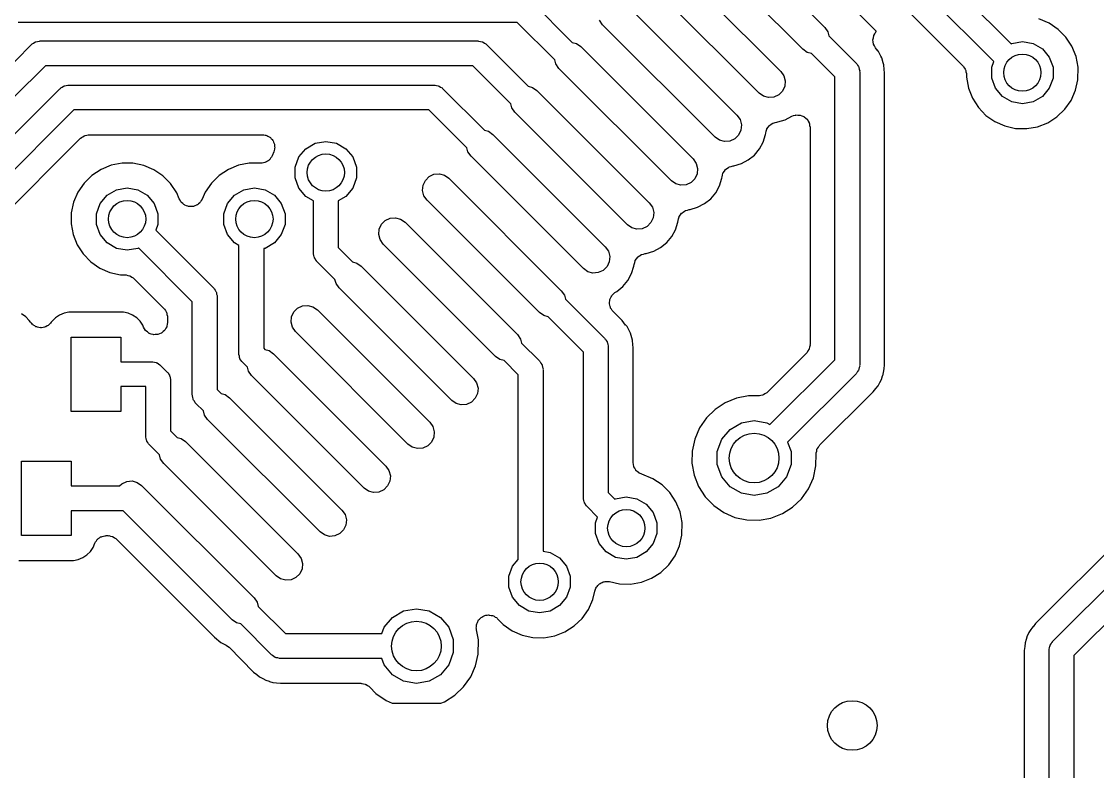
# Model space of a CAD drawing. Extents: x 69.6 to 139.6, y -158 to -61.
# Drawn here: x 98.25 to 106.91, y -103.1 to -97.06 of the extents above; entities that cross this region are included whole.
import ezdxf

# ---------------------------------------------------------------- set-up
doc = ezdxf.new("R2010")
doc.units = 0
doc.header["$MEASUREMENT"] = 0
doc.layers.add('BLACK', color=7, linetype='CONTINUOUS')

msp = doc.modelspace()

# ---------------------------------------------------------------- linework, layer by layer
at = {"layer": 'Black'}
for p, q in [((103.813, -96.2002), (104.719, -97.1059)), ((104.543, -97.2819), (103.637, -96.3762)), ((105.462, -96.4804), (106.219, -97.2373)), ((103.459, -96.554), (104.365, -97.4597)), ((106.079, -97.3809), (105.302, -96.6035)), ((104.189, -97.6357), (103.283, -96.73)), ((102.353, -96.8943), (102.685, -97.2262)), ((103.105, -96.9078), (104.011, -97.8136)), ((105.132, -97.1364), (104.955, -96.9591)), ((102.929, -97.0838), (102.904, -97.0484)), ((105.418, -97.002), (105.83, -97.4147)), ((106.525, -97.0722), (106.444, -97.038)), ((102.241, -97.065), (98.2214, -97.065)), ((102.544, -97.368), (102.241, -97.065)), ((103.835, -97.9896), (102.929, -97.0838)), ((104.719, -97.1059), (104.743, -97.1413)), ((105.132, -97.1414), (105.132, -97.1364)), ((106.598, -97.1216), (106.525, -97.0722)), ((106.66, -97.1842), (106.598, -97.1216)), ((98.347, -97.2319), (98.3577, -97.2244)), ((98.3577, -97.2244), (98.362, -97.2232)), ((98.362, -97.2232), (98.3658, -97.221)), ((98.3658, -97.221), (98.3787, -97.2188)), ((98.3787, -97.2188), (98.3913, -97.2154)), ((98.3913, -97.2154), (98.3957, -97.2158)), ((98.3957, -97.2158), (98.4, -97.215)), ((98.4, -97.215), (101.925, -97.215)), ((101.925, -97.215), (101.929, -97.2158)), ((101.929, -97.2158), (101.933, -97.2154)), ((101.933, -97.2154), (101.946, -97.2188)), ((101.946, -97.2188), (101.959, -97.221)), ((101.959, -97.221), (101.963, -97.2232)), ((101.963, -97.2232), (101.967, -97.2244)), ((101.967, -97.2244), (101.978, -97.2319)), ((102.685, -97.2262), (102.718, -97.2351)), ((104.743, -97.1413), (104.752, -97.1739)), ((104.752, -97.1739), (104.971, -97.3926)), ((105.106, -97.2059), (105.11, -97.189)), ((105.106, -97.206), (105.106, -97.2059)), ((105.106, -97.2061), (105.106, -97.206)), ((105.109, -97.223), (105.106, -97.2061)), ((105.111, -97.2402), (105.109, -97.223)), ((105.11, -97.189), (105.113, -97.1721)), ((105.113, -97.1718), (105.122, -97.1573)), ((105.113, -97.172), (105.113, -97.1718)), ((105.113, -97.1721), (105.113, -97.172)), ((105.122, -97.1573), (105.131, -97.1424)), ((105.131, -97.1422), (105.132, -97.1414)), ((105.131, -97.1423), (105.131, -97.1422)), ((105.131, -97.1424), (105.131, -97.1423)), ((106.224, -97.2342), (106.31, -97.219)), ((106.31, -97.219), (106.396, -97.2342)), ((106.709, -97.2577), (106.66, -97.1842)), ((98.0736, -97.5), (98.3293, -97.2443)), ((98.3293, -97.2443), (98.3329, -97.2418)), ((98.3329, -97.2418), (98.3357, -97.2384)), ((98.3357, -97.2384), (98.347, -97.2319)), ((101.978, -97.2319), (101.989, -97.2384)), ((101.989, -97.2384), (101.992, -97.2418)), ((101.992, -97.2418), (101.995, -97.2443)), ((101.995, -97.2443), (102.331, -97.5801)), ((102.718, -97.2351), (102.753, -97.2598)), ((102.753, -97.2598), (103.659, -98.1656)), ((104.578, -97.3067), (104.543, -97.2819)), ((104.611, -97.3155), (104.578, -97.3067)), ((105.111, -97.2403), (105.111, -97.2402)), ((105.111, -97.2404), (105.111, -97.2403)), ((105.12, -97.2554), (105.111, -97.2404)), ((105.128, -97.2707), (105.12, -97.2554)), ((105.128, -97.2708), (105.128, -97.2707)), ((105.128, -97.2709), (105.128, -97.2708)), ((105.142, -97.2882), (105.128, -97.2709)), ((105.142, -97.2886), (105.142, -97.2882)), ((105.143, -97.289), (105.142, -97.2886)), ((105.151, -97.2994), (105.143, -97.289)), ((105.171, -97.3374), (105.151, -97.2994)), ((106.219, -97.2373), (106.224, -97.2342)), ((106.396, -97.2342), (106.471, -97.2778)), ((106.471, -97.2778), (106.527, -97.3445)), ((106.743, -97.3393), (106.709, -97.2577)), ((102.552, -97.4005), (102.544, -97.368)), ((104.8, -97.5048), (104.611, -97.3155)), ((104.971, -97.3926), (104.973, -97.3963)), ((104.973, -97.3963), (104.977, -97.3991)), ((104.977, -97.3991), (104.983, -97.4101)), ((105.171, -97.3379), (105.171, -97.3374)), ((105.171, -97.3384), (105.171, -97.3379)), ((105.178, -97.3512), (105.171, -97.3384)), ((105.189, -97.3907), (105.178, -97.3512)), ((105.19, -97.3911), (105.189, -97.3907)), ((105.19, -97.3917), (105.19, -97.3911)), ((105.194, -97.4072), (105.19, -97.3917)), ((106.063, -97.4264), (106.079, -97.3809)), ((106.527, -97.3445), (106.557, -97.4264)), ((106.76, -97.4252), (106.743, -97.3393)), ((98.4414, -97.415), (98.1857, -97.6707)), ((101.883, -97.415), (98.4414, -97.415)), ((102.19, -97.7215), (101.883, -97.415)), ((102.577, -97.4359), (102.552, -97.4005)), ((103.483, -98.3416), (102.577, -97.4359)), ((104.365, -97.4597), (104.39, -97.4951)), ((104.983, -97.4101), (104.991, -97.4211)), ((104.991, -97.4211), (104.992, -97.4254)), ((104.992, -97.4254), (104.994, -97.4291)), ((104.994, -97.4291), (104.996, -97.4419)), ((104.996, -97.4419), (105, -97.4546)), ((105, -97.4546), (104.999, -97.459)), ((104.999, -97.459), (105, -97.4633)), ((105, -97.4546), (105, -97.4546)), ((105, -97.4546), (105, -97.4546)), ((105, -97.4633), (105, -99.825)), ((105.198, -97.4459), (105.194, -97.4072)), ((105.198, -97.4464), (105.198, -97.4459)), ((105.198, -97.4469), (105.198, -97.4464)), ((105.2, -97.4682), (105.198, -97.4469)), ((105.2, -99.8246), (105.2, -97.4682)), ((105.83, -97.4147), (105.833, -97.4189)), ((105.833, -97.4189), (105.837, -97.4222)), ((105.837, -97.4222), (105.843, -97.433)), ((105.843, -97.433), (105.85, -97.4431)), ((105.85, -97.4431), (105.852, -97.4481)), ((105.852, -97.4481), (105.854, -97.4525)), ((105.854, -97.4525), (105.856, -97.4647)), ((105.856, -97.4647), (105.859, -97.4767)), ((105.859, -97.4767), (105.859, -97.4818)), ((105.859, -97.4818), (105.86, -97.4868)), ((106.063, -97.5136), (106.063, -97.4264)), ((106.557, -97.4264), (106.557, -97.5136)), ((106.758, -97.5274), (106.76, -97.4252)), ((98.6087, -97.5738), (98.6213, -97.5704)), ((98.6213, -97.5704), (98.6257, -97.5708)), ((98.6257, -97.5708), (98.63, -97.57)), ((98.63, -97.57), (101.572, -97.57)), ((101.572, -97.57), (101.576, -97.5708)), ((101.576, -97.5708), (101.581, -97.5704)), ((101.581, -97.5704), (101.593, -97.5738)), ((104.39, -97.4951), (104.401, -97.5369)), ((104.401, -97.5369), (104.397, -97.58)), ((104.8, -99.7836), (104.8, -97.5048)), ((105.86, -97.4868), (105.859, -97.5078)), ((105.859, -97.5078), (105.875, -97.5946)), ((106.093, -97.5955), (106.063, -97.5136)), ((106.557, -97.5136), (106.527, -97.5955)), ((106.739, -97.6127), (106.758, -97.5274)), ((96.7293, -99.4293), (98.5593, -97.5993)), ((98.5593, -97.5993), (98.5629, -97.5968)), ((98.5629, -97.5968), (98.5657, -97.5934)), ((98.5657, -97.5934), (98.577, -97.5869)), ((98.577, -97.5869), (98.5877, -97.5794)), ((98.5877, -97.5794), (98.592, -97.5782)), ((98.592, -97.5782), (98.5958, -97.576)), ((98.5958, -97.576), (98.6087, -97.5738)), ((101.593, -97.5738), (101.606, -97.576)), ((101.606, -97.576), (101.61, -97.5782)), ((101.61, -97.5782), (101.614, -97.5794)), ((101.614, -97.5794), (101.625, -97.5869)), ((101.625, -97.5869), (101.636, -97.5934)), ((101.636, -97.5934), (101.639, -97.5968)), ((101.639, -97.5968), (101.643, -97.5993)), ((101.643, -97.5993), (101.977, -97.9339)), ((102.331, -97.5801), (102.364, -97.5889)), ((102.364, -97.5889), (102.399, -97.6137)), ((102.399, -97.6137), (103.305, -98.5194)), ((104.224, -97.6605), (104.189, -97.6357)), ((104.348, -97.6497), (104.309, -97.668)), ((104.379, -97.6191), (104.348, -97.6497)), ((104.397, -97.58), (104.379, -97.6191)), ((105.875, -97.5946), (105.908, -97.6767)), ((106.149, -97.6622), (106.093, -97.5955)), ((106.527, -97.5955), (106.471, -97.6622)), ((106.703, -97.6934), (106.739, -97.6127)), ((102.199, -97.7543), (102.19, -97.7215)), ((104.266, -97.6717), (104.224, -97.6605)), ((104.309, -97.668), (104.266, -97.6717)), ((105.908, -97.6767), (105.956, -97.7509)), ((106.224, -97.7058), (106.149, -97.6622)), ((106.31, -97.721), (106.224, -97.7058)), ((106.396, -97.7058), (106.31, -97.721)), ((106.471, -97.6622), (106.396, -97.7058)), ((106.652, -97.7655), (106.703, -97.6934)), ((98.6714, -97.77), (96.9, -99.5414)), ((101.531, -97.77), (98.6714, -97.77)), ((101.836, -98.0753), (101.531, -97.77)), ((102.223, -97.7897), (102.199, -97.7543)), ((103.129, -98.6954), (102.223, -97.7897)), ((104.011, -97.8136), (104.036, -97.849)), ((104.401, -97.8493), (104.453, -97.8215)), ((104.453, -97.8215), (104.468, -97.8168)), ((104.468, -97.8168), (104.483, -97.8115)), ((104.483, -97.8115), (104.485, -97.8115)), ((104.485, -97.8115), (104.486, -97.8109)), ((104.486, -97.8109), (104.502, -97.8115)), ((104.502, -97.8115), (104.517, -97.8115)), ((104.517, -97.8115), (104.519, -97.8122)), ((104.519, -97.8122), (104.521, -97.8123)), ((104.521, -97.8123), (104.535, -97.8181)), ((104.535, -97.8181), (104.55, -97.8234)), ((104.55, -97.8234), (104.551, -97.8246)), ((104.551, -97.8246), (104.553, -97.8254)), ((104.553, -97.8254), (104.565, -97.8358)), ((105.956, -97.7509), (106.017, -97.8144)), ((106.017, -97.8144), (106.089, -97.8647)), ((106.514, -97.8736), (106.588, -97.8263)), ((106.588, -97.8263), (106.652, -97.7655)), ((104.036, -97.849), (104.047, -97.8907)), ((104.047, -97.8907), (104.043, -97.9338)), ((104.253, -97.9234), (104.262, -97.9105)), ((104.262, -97.9105), (104.271, -97.8974)), ((104.271, -97.8974), (104.272, -97.8965)), ((104.272, -97.8965), (104.273, -97.8954)), ((104.273, -97.8954), (104.287, -97.8865)), ((104.287, -97.8865), (104.3, -97.8772)), ((104.3, -97.8772), (104.301, -97.8769)), ((104.301, -97.8769), (104.302, -97.8761)), ((104.302, -97.8761), (104.318, -97.8723)), ((104.318, -97.8723), (104.333, -97.868)), ((104.333, -97.868), (104.34, -97.8673)), ((104.34, -97.8673), (104.401, -97.8493)), ((104.565, -97.8358), (104.577, -97.8457)), ((104.577, -97.8457), (104.578, -97.8474)), ((104.578, -97.8474), (104.579, -97.8487)), ((104.579, -97.8487), (104.586, -97.8624)), ((104.586, -97.8624), (104.594, -97.8758)), ((104.594, -97.8758), (104.594, -97.8777)), ((104.594, -97.8777), (104.595, -97.8794)), ((104.595, -97.8794), (104.597, -97.8948)), ((104.597, -97.8948), (104.6, -97.91)), ((104.6, -97.91), (104.6, -99.6593)), ((106.089, -97.8647), (106.17, -97.9)), ((106.17, -97.9), (106.256, -97.919)), ((106.256, -97.919), (106.345, -97.9208)), ((106.345, -97.9208), (106.432, -97.9055)), ((106.432, -97.9055), (106.514, -97.8736)), ((97.1293, -99.595), (98.725, -97.9993)), ((98.725, -97.9993), (98.7286, -97.9968)), ((98.7286, -97.9968), (98.7314, -97.9934)), ((98.7314, -97.9934), (98.7427, -97.9869)), ((98.7427, -97.9869), (98.7534, -97.9794)), ((98.7534, -97.9794), (98.7577, -97.9782)), ((98.7577, -97.9782), (98.7615, -97.976)), ((98.7615, -97.976), (98.7744, -97.9738)), ((98.7744, -97.9738), (98.787, -97.9704)), ((98.787, -97.9704), (98.7914, -97.9708)), ((98.7914, -97.9708), (98.7957, -97.97)), ((98.7957, -97.97), (100.189, -97.97)), ((100.189, -97.97), (100.201, -97.972)), ((100.201, -97.972), (100.212, -97.9726)), ((100.212, -97.9726), (100.218, -97.975)), ((100.218, -97.975), (100.224, -97.976)), ((100.224, -97.976), (100.234, -97.9818)), ((100.234, -97.9818), (100.244, -97.9863)), ((100.244, -97.9863), (100.249, -97.9904)), ((100.249, -97.9904), (100.254, -97.9934)), ((100.254, -97.9934), (100.261, -98.0022)), ((100.261, -98.0022), (100.27, -98.0101)), ((101.977, -97.9339), (102.01, -97.9427)), ((102.01, -97.9427), (102.046, -97.9675)), ((102.046, -97.9675), (102.951, -98.8732)), ((103.87, -98.0144), (103.835, -97.9896)), ((103.994, -98.0035), (103.955, -98.0218)), ((104.025, -97.9729), (103.994, -98.0035)), ((104.043, -97.9338), (104.025, -97.9729)), ((104.223, -98.0297), (104.242, -97.9694)), ((104.242, -97.9694), (104.243, -97.9568)), ((104.243, -97.9568), (104.247, -97.9414)), ((104.247, -97.9414), (104.252, -97.9259)), ((104.252, -97.9248), (104.253, -97.9234)), ((104.252, -97.9259), (104.252, -97.9248)), ((100.27, -98.0101), (100.272, -98.0154)), ((100.272, -98.0154), (100.276, -98.02)), ((100.276, -98.02), (100.28, -98.0308)), ((100.28, -98.0308), (100.285, -98.0411)), ((100.288, -98.0874), (100.284, -98.0982)), ((100.285, -98.0411), (100.286, -98.047)), ((100.286, -98.047), (100.288, -98.0526)), ((100.288, -98.0526), (100.288, -98.0641)), ((100.288, -98.0641), (100.289, -98.0756)), ((100.289, -98.0756), (100.288, -98.0814)), ((100.288, -98.0814), (100.288, -98.0874)), ((100.483, -98.1495), (100.539, -98.0828)), ((100.539, -98.0828), (100.614, -98.0392)), ((100.614, -98.0392), (100.7, -98.024)), ((100.7, -98.024), (100.786, -98.0392)), ((100.786, -98.0392), (100.861, -98.0828)), ((100.861, -98.0828), (100.917, -98.1495)), ((101.845, -98.1081), (101.836, -98.0753)), ((103.912, -98.0255), (103.87, -98.0144)), ((103.955, -98.0218), (103.912, -98.0255)), ((104.152, -98.1338), (104.192, -98.0852)), ((104.192, -98.0852), (104.223, -98.0297)), ((100.24, -98.1774), (100.23, -98.1829)), ((100.244, -98.1726), (100.24, -98.1774)), ((100.249, -98.1688), (100.244, -98.1726)), ((100.255, -98.1594), (100.249, -98.1688)), ((100.263, -98.1509), (100.255, -98.1594)), ((100.265, -98.145), (100.263, -98.1509)), ((100.268, -98.1397), (100.265, -98.145)), ((100.281, -98.1094), (100.268, -98.1397)), ((100.284, -98.0982), (100.281, -98.1094)), ((100.453, -98.2314), (100.483, -98.1495)), ((100.917, -98.1495), (100.947, -98.2314)), ((101.87, -98.1435), (101.845, -98.1081)), ((102.775, -99.0492), (101.87, -98.1435)), ((103.659, -98.1656), (103.684, -98.201)), ((104.047, -98.2031), (104.103, -98.1736)), ((104.103, -98.1736), (104.152, -98.1338)), ((98.8905, -98.2493), (98.8167, -98.2976)), ((98.9723, -98.2162), (98.8905, -98.2493)), ((99.059, -98.1997), (98.9723, -98.2162)), ((99.1473, -98.2003), (99.059, -98.1997)), ((99.2337, -98.218), (99.1473, -98.2003)), ((99.3151, -98.2522), (99.2337, -98.218)), ((99.3882, -98.3016), (99.3151, -98.2522)), ((99.9155, -98.2493), (99.8417, -98.2976)), ((99.9973, -98.2162), (99.9155, -98.2493)), ((100.084, -98.1997), (99.9973, -98.2162)), ((100.176, -98.2003), (100.084, -98.1997)), ((100.182, -98.1993), (100.176, -98.2003)), ((100.188, -98.1996), (100.182, -98.1993)), ((100.199, -98.1964), (100.188, -98.1996)), ((100.21, -98.1945), (100.199, -98.1964)), ((100.215, -98.1914), (100.21, -98.1945)), ((100.222, -98.1896), (100.215, -98.1914)), ((100.23, -98.1829), (100.222, -98.1896)), ((100.453, -98.3186), (100.453, -98.2314)), ((100.947, -98.2314), (100.947, -98.3186)), ((103.684, -98.201), (103.695, -98.2427)), ((103.695, -98.2427), (103.691, -98.2858)), ((103.9, -98.2771), (103.91, -98.2642)), ((103.91, -98.2642), (103.919, -98.251)), ((103.919, -98.251), (103.92, -98.2502)), ((103.92, -98.2502), (103.921, -98.2491)), ((103.921, -98.2491), (103.934, -98.2402)), ((103.934, -98.2402), (103.947, -98.2309)), ((103.947, -98.2309), (103.949, -98.2305)), ((103.949, -98.2305), (103.95, -98.2297)), ((103.95, -98.2297), (103.965, -98.2259)), ((103.965, -98.2259), (103.981, -98.2217)), ((103.981, -98.2217), (103.986, -98.2212)), ((103.986, -98.2212), (104.047, -98.2031)), ((98.8167, -98.2976), (98.7536, -98.3593)), ((99.4504, -98.3642), (99.3882, -98.3016)), ((99.8417, -98.2976), (99.7786, -98.3593)), ((100.483, -98.4005), (100.453, -98.3186)), ((100.947, -98.3186), (100.917, -98.4005)), ((101.483, -98.3771), (101.502, -98.3379)), ((101.502, -98.3379), (101.532, -98.3074)), ((101.532, -98.3074), (101.571, -98.2891)), ((101.571, -98.2891), (101.615, -98.2853)), ((101.615, -98.2853), (101.656, -98.2965)), ((101.656, -98.2965), (101.692, -98.3213)), ((101.692, -98.3213), (102.597, -99.227)), ((103.518, -98.3664), (103.483, -98.3416)), ((103.673, -98.325), (103.642, -98.3555)), ((103.691, -98.2858), (103.673, -98.325)), ((103.871, -98.3818), (103.89, -98.3214)), ((103.89, -98.3214), (103.891, -98.3104)), ((103.891, -98.3104), (103.895, -98.2951)), ((103.895, -98.2951), (103.899, -98.2796)), ((103.899, -98.2796), (103.9, -98.2784)), ((103.9, -98.2784), (103.9, -98.2771)), ((98.7038, -98.4322), (98.669, -98.5133)), ((98.7536, -98.3593), (98.7038, -98.4322)), ((98.9387, -98.4578), (99.0142, -98.4142)), ((99.0142, -98.4142), (99.1, -98.399)), ((99.1, -98.399), (99.1858, -98.4142)), ((99.1858, -98.4142), (99.2613, -98.4578)), ((99.4993, -98.4377), (99.4504, -98.3642)), ((99.5199, -98.4879), (99.4993, -98.4377)), ((99.7287, -98.4322), (99.7043, -98.4892)), ((99.7786, -98.3593), (99.7287, -98.4322)), ((99.9637, -98.4578), (100.039, -98.4142)), ((100.039, -98.4142), (100.125, -98.399)), ((100.125, -98.399), (100.211, -98.4142)), ((100.211, -98.4142), (100.286, -98.4578)), ((100.539, -98.4672), (100.483, -98.4005)), ((100.917, -98.4005), (100.861, -98.4672)), ((101.48, -98.4202), (101.483, -98.3771)), ((101.491, -98.4619), (101.48, -98.4202)), ((103.56, -98.3776), (103.518, -98.3664)), ((103.603, -98.3738), (103.56, -98.3776)), ((103.642, -98.3555), (103.603, -98.3738)), ((103.8, -98.4858), (103.84, -98.4373)), ((103.84, -98.4373), (103.871, -98.3818)), ((98.669, -98.5133), (98.6506, -98.5996)), ((98.8529, -98.6064), (98.8827, -98.5245)), ((98.8827, -98.5245), (98.9387, -98.4578)), ((99.2613, -98.4578), (99.3173, -98.5245)), ((99.3173, -98.5245), (99.3471, -98.6064)), ((99.5267, -98.4985), (99.5199, -98.4879)), ((99.5323, -98.5097), (99.5267, -98.4985)), ((99.5359, -98.5131), (99.5323, -98.5097)), ((99.5385, -98.5172), (99.5359, -98.5131)), ((99.5485, -98.5249), (99.5385, -98.5172)), ((99.5576, -98.5335), (99.5485, -98.5249)), ((99.6752, -98.5258), (99.666, -98.5342)), ((99.6853, -98.5182), (99.6752, -98.5258)), ((99.688, -98.5141), (99.6853, -98.5182)), ((99.6916, -98.5108), (99.688, -98.5141)), ((99.6974, -98.4997), (99.6916, -98.5108)), ((99.7043, -98.4892), (99.6974, -98.4997)), ((99.8779, -98.6064), (99.9077, -98.5245)), ((99.9077, -98.5245), (99.9637, -98.4578)), ((100.286, -98.4578), (100.342, -98.5245)), ((100.342, -98.5245), (100.372, -98.6064)), ((100.6, -98.5026), (100.539, -98.4672)), ((100.6, -98.9209), (100.6, -98.5026)), ((100.861, -98.4672), (100.8, -98.5026)), ((100.8, -98.5026), (100.8, -98.8795)), ((101.516, -98.4973), (101.491, -98.4619)), ((102.421, -99.4031), (101.516, -98.4973)), ((103.305, -98.5194), (103.33, -98.5548)), ((103.695, -98.5551), (103.751, -98.5256)), ((103.751, -98.5256), (103.8, -98.4858)), ((98.6506, -98.5996), (98.6494, -98.6878)), ((98.8529, -98.6936), (98.8529, -98.6064)), ((99.3471, -98.6064), (99.3471, -98.6936)), ((99.5622, -98.5354), (99.5576, -98.5335)), ((99.5661, -98.5384), (99.5622, -98.5354)), ((99.578, -98.5422), (99.5661, -98.5384)), ((99.5896, -98.5472), (99.578, -98.5422)), ((99.5945, -98.5474), (99.5896, -98.5472)), ((99.5992, -98.5489), (99.5945, -98.5474)), ((99.6117, -98.5484), (99.5992, -98.5489)), ((99.6242, -98.5491), (99.6117, -98.5484)), ((99.6289, -98.5477), (99.6242, -98.5491)), ((99.6339, -98.5475), (99.6289, -98.5477)), ((99.6455, -98.5427), (99.6339, -98.5475)), ((99.6575, -98.5391), (99.6455, -98.5427)), ((99.6614, -98.5361), (99.6575, -98.5391)), ((99.666, -98.5342), (99.6614, -98.5361)), ((99.8779, -98.6936), (99.8779, -98.6064)), ((100.372, -98.6064), (100.372, -98.6936)), ((103.33, -98.5548), (103.341, -98.5966)), ((103.341, -98.5966), (103.337, -98.6396)), ((103.556, -98.6164), (103.565, -98.6032)), ((103.565, -98.6032), (103.567, -98.6024)), ((103.567, -98.6012), (103.581, -98.5923)), ((103.567, -98.6024), (103.567, -98.6012)), ((103.581, -98.5923), (103.594, -98.5831)), ((103.594, -98.5831), (103.595, -98.5827)), ((103.595, -98.5827), (103.596, -98.5819)), ((103.596, -98.5819), (103.612, -98.5781)), ((103.612, -98.5781), (103.627, -98.5739)), ((103.627, -98.5739), (103.634, -98.5732)), ((103.634, -98.5732), (103.695, -98.5551)), ((98.6494, -98.6878), (98.6653, -98.7746)), ((98.8827, -98.7755), (98.8529, -98.6936)), ((99.3471, -98.6936), (99.3306, -98.7391)), ((99.9077, -98.7755), (99.8779, -98.6936)), ((100.372, -98.6936), (100.342, -98.7755)), ((101.13, -98.7309), (101.148, -98.6918)), ((101.148, -98.6918), (101.178, -98.6612)), ((101.178, -98.6612), (101.218, -98.6429)), ((101.218, -98.6429), (101.261, -98.6392)), ((101.261, -98.6392), (101.302, -98.6503)), ((101.302, -98.6503), (101.338, -98.6751)), ((101.338, -98.6751), (102.244, -99.5809)), ((103.164, -98.7202), (103.129, -98.6954)), ((103.319, -98.6788), (103.288, -98.7094)), ((103.337, -98.6396), (103.319, -98.6788)), ((103.517, -98.7356), (103.536, -98.6752)), ((103.536, -98.6752), (103.537, -98.6626)), ((103.537, -98.6626), (103.542, -98.6473)), ((103.542, -98.6473), (103.546, -98.6318)), ((103.546, -98.6306), (103.547, -98.6293)), ((103.546, -98.6318), (103.546, -98.6306)), ((103.547, -98.6293), (103.556, -98.6164)), ((98.6653, -98.7746), (98.6978, -98.8567)), ((98.9387, -98.8422), (98.8827, -98.7755)), ((99.3306, -98.7391), (99.7957, -99.2043)), ((99.9637, -98.8422), (99.9077, -98.7755)), ((100.342, -98.7755), (100.286, -98.8422)), ((101.126, -98.774), (101.13, -98.7309)), ((101.137, -98.8157), (101.126, -98.774)), ((103.206, -98.7314), (103.164, -98.7202)), ((103.249, -98.7276), (103.206, -98.7314)), ((103.288, -98.7094), (103.249, -98.7276)), ((103.487, -98.7911), (103.517, -98.7356)), ((98.6978, -98.8567), (98.7456, -98.9309)), ((99.0142, -98.8858), (98.9387, -98.8422)), ((100, -98.8632), (99.9637, -98.8422)), ((100, -99.7326), (100, -98.8632)), ((100.286, -98.8422), (100.211, -98.8858)), ((101.162, -98.8511), (101.137, -98.8157)), ((102.068, -99.7569), (101.162, -98.8511)), ((103.397, -98.8795), (103.446, -98.8397)), ((103.446, -98.8397), (103.487, -98.7911)), ((98.7456, -98.9309), (98.8069, -98.9944)), ((99.1, -98.901), (99.0142, -98.8858)), ((99.1858, -98.8858), (99.1, -98.901)), ((99.1913, -98.8827), (99.1858, -98.8858)), ((99.625, -99.3164), (99.1913, -98.8827)), ((100.211, -98.8858), (100.2, -98.8877)), ((100.2, -98.8877), (100.2, -99.6912)), ((100.601, -98.9252), (100.6, -98.9209)), ((100.6, -98.9296), (100.601, -98.9252)), ((100.604, -98.9422), (100.6, -98.9296)), ((100.606, -98.9551), (100.604, -98.9422)), ((100.608, -98.9589), (100.606, -98.9551)), ((100.609, -98.9632), (100.608, -98.9589)), ((100.8, -98.8795), (100.916, -98.9954)), ((102.951, -98.8732), (102.976, -98.9086)), ((102.976, -98.9086), (102.987, -98.9504)), ((102.987, -98.9504), (102.983, -98.9934)), ((103.202, -98.9702), (103.212, -98.957)), ((103.212, -98.957), (103.213, -98.9562)), ((103.213, -98.9562), (103.214, -98.9551)), ((103.214, -98.9551), (103.227, -98.9462)), ((103.227, -98.9462), (103.24, -98.9369)), ((103.24, -98.9369), (103.241, -98.9365)), ((103.241, -98.9365), (103.242, -98.9357)), ((103.242, -98.9357), (103.258, -98.9319)), ((103.258, -98.9319), (103.273, -98.9277)), ((103.273, -98.9277), (103.28, -98.927)), ((103.28, -98.927), (103.341, -98.9089)), ((103.341, -98.9089), (103.397, -98.8795)), ((98.8069, -98.9944), (98.8794, -99.0447)), ((98.8794, -99.0447), (98.9603, -99.08)), ((100.617, -98.9739), (100.609, -98.9632)), ((100.623, -98.9852), (100.617, -98.9739)), ((100.627, -98.988), (100.623, -98.9852)), ((100.629, -98.9916), (100.627, -98.988)), ((100.774, -99.1368), (100.629, -98.9916)), ((100.916, -98.9954), (100.949, -99.0042)), ((100.949, -99.0042), (100.984, -99.029)), ((100.984, -99.029), (101.89, -99.9347)), ((102.965, -99.0326), (102.935, -99.0632)), ((102.983, -98.9934), (102.965, -99.0326)), ((103.163, -99.0894), (103.182, -99.0291)), ((103.182, -99.0291), (103.183, -99.0164)), ((103.183, -99.0164), (103.188, -99.0011)), ((103.188, -99.0011), (103.192, -98.9856)), ((103.192, -98.9856), (103.193, -98.9844)), ((103.193, -98.9831), (103.202, -98.9702)), ((103.193, -98.9844), (103.193, -98.9831)), ((98.9603, -99.08), (99.0465, -99.099)), ((99.0465, -99.099), (99.0862, -99.0998)), ((99.0862, -99.0998), (99.0895, -99.1005)), ((99.0895, -99.1005), (99.0928, -99.1002)), ((99.0928, -99.1002), (99.1065, -99.1038)), ((99.1065, -99.1038), (99.1203, -99.1066)), ((99.1203, -99.1066), (99.1231, -99.1083)), ((99.1231, -99.1083), (99.1264, -99.1092)), ((99.1264, -99.1092), (99.1379, -99.1173)), ((99.1379, -99.1173), (99.15, -99.1246)), ((99.15, -99.1246), (99.1521, -99.1272)), ((99.1521, -99.1272), (99.1548, -99.1291)), ((99.1548, -99.1291), (99.3957, -99.37)), ((102.811, -99.074), (102.775, -99.0492)), ((102.852, -99.0852), (102.811, -99.074)), ((102.895, -99.0815), (102.852, -99.0852)), ((102.935, -99.0632), (102.895, -99.0815)), ((103.133, -99.1449), (103.163, -99.0894)), ((99.7957, -99.2043), (99.7982, -99.2079)), ((99.7982, -99.2079), (99.8016, -99.2107)), ((99.8016, -99.2107), (99.8081, -99.222)), ((100.783, -99.1696), (100.774, -99.1368)), ((100.808, -99.205), (100.783, -99.1696)), ((101.714, -100.111), (100.808, -99.205)), ((103.043, -99.2333), (103.092, -99.1935)), ((103.092, -99.1935), (103.133, -99.1449)), ((99.8081, -99.222), (99.8156, -99.2327)), ((99.8156, -99.2327), (99.8168, -99.237)), ((99.8168, -99.237), (99.819, -99.2408)), ((99.819, -99.2408), (99.8212, -99.2537)), ((99.8212, -99.2537), (99.8246, -99.2663)), ((99.8246, -99.2663), (99.8242, -99.2707)), ((99.8242, -99.2707), (99.825, -99.275)), ((99.825, -99.275), (99.825, -100.024)), ((102.597, -99.227), (102.622, -99.2625)), ((102.622, -99.2625), (102.631, -99.295)), ((102.631, -99.295), (102.946, -99.6099)), ((102.987, -99.3097), (102.988, -99.2985)), ((102.988, -99.2985), (102.991, -99.2928)), ((102.991, -99.2928), (102.992, -99.2866)), ((102.992, -99.2866), (102.998, -99.2772)), ((102.998, -99.2772), (103.003, -99.2671)), ((103.003, -99.2671), (103.007, -99.2626)), ((103.007, -99.2626), (103.011, -99.2573)), ((103.011, -99.2573), (103.019, -99.2504)), ((103.019, -99.2504), (103.027, -99.2425)), ((103.027, -99.2425), (103.033, -99.2398)), ((103.033, -99.2398), (103.038, -99.236)), ((103.038, -99.236), (103.043, -99.2333)), ((99.3957, -99.37), (99.3982, -99.3736)), ((99.3982, -99.3736), (99.4016, -99.3764)), ((99.4016, -99.3764), (99.4081, -99.3877)), ((99.4081, -99.3877), (99.4156, -99.3984)), ((99.625, -100.065), (99.625, -99.3164)), ((100.442, -99.3976), (100.473, -99.367)), ((100.473, -99.367), (100.512, -99.3488)), ((100.512, -99.3488), (100.555, -99.345)), ((100.555, -99.345), (100.597, -99.3562)), ((100.597, -99.3562), (100.632, -99.381)), ((100.632, -99.381), (101.538, -100.287)), ((102.985, -99.3206), (102.987, -99.3097)), ((102.986, -99.3268), (102.985, -99.3206)), ((102.985, -99.3331), (102.986, -99.3268)), ((102.988, -99.3439), (102.985, -99.3331)), ((102.989, -99.355), (102.988, -99.3439)), ((102.992, -99.3606), (102.989, -99.355)), ((102.994, -99.3667), (102.992, -99.3606)), ((103, -99.3758), (102.994, -99.3667)), ((103.006, -99.3857), (103, -99.3758)), ((103.01, -99.39), (103.006, -99.3857)), ((103.014, -99.3951), (103.01, -99.39)), ((98.2832, -99.4367), (98.2489, -99.414)), ((98.3124, -99.4658), (98.2832, -99.4367)), ((98.3231, -99.4817), (98.3124, -99.4658)), ((98.4953, -99.4722), (98.4889, -99.4817)), ((98.5232, -99.4445), (98.4953, -99.4722)), ((98.5558, -99.4228), (98.5232, -99.4445)), ((98.5921, -99.4079), (98.5558, -99.4228)), ((98.6306, -99.4003), (98.5921, -99.4079)), ((99.0213, -99.4001), (98.6306, -99.4003)), ((99.07, -99.4004), (99.0213, -99.4001)), ((99.1084, -99.4083), (99.07, -99.4004)), ((99.1446, -99.4235), (99.1084, -99.4083)), ((99.1771, -99.4454), (99.1446, -99.4235)), ((99.2047, -99.4733), (99.1771, -99.4454)), ((99.2264, -99.5059), (99.2047, -99.4733)), ((99.4156, -99.3984), (99.4168, -99.4027)), ((99.4168, -99.4027), (99.419, -99.4065)), ((99.419, -99.4065), (99.4212, -99.4193)), ((99.4212, -99.4193), (99.4246, -99.432)), ((99.4246, -99.432), (99.4242, -99.4364)), ((99.4242, -99.4364), (99.425, -99.4407)), ((99.425, -99.4407), (99.425, -99.4827)), ((100.42, -99.4798), (100.424, -99.4368)), ((100.424, -99.4368), (100.442, -99.3976)), ((102.457, -99.4279), (102.421, -99.4031)), ((102.49, -99.4367), (102.457, -99.4279)), ((102.775, -99.722), (102.49, -99.4367)), ((103.087, -99.4681), (103.014, -99.3951)), ((103.115, -99.5034), (103.087, -99.4681)), ((98.3304, -99.4892), (98.3231, -99.4817)), ((98.3366, -99.4977), (98.3304, -99.4892)), ((98.3424, -99.5016), (98.3366, -99.4977)), ((98.3473, -99.5067), (98.3424, -99.5016)), ((98.3567, -99.5112), (98.3473, -99.5067)), ((98.3654, -99.5171), (98.3567, -99.5112)), ((98.3722, -99.5188), (98.3654, -99.5171)), ((98.3785, -99.5219), (98.3722, -99.5188)), ((98.3889, -99.523), (98.3785, -99.5219)), ((98.3991, -99.5255), (98.3889, -99.523)), ((98.406, -99.5248), (98.3991, -99.5255)), ((98.413, -99.5255), (98.406, -99.5248)), ((98.4232, -99.523), (98.413, -99.5255)), ((98.4336, -99.5219), (98.4232, -99.523)), ((98.4399, -99.5188), (98.4336, -99.5219)), ((98.4467, -99.5171), (98.4399, -99.5188)), ((98.4554, -99.5112), (98.4467, -99.5171)), ((98.4648, -99.5067), (98.4554, -99.5112)), ((98.4697, -99.5016), (98.4648, -99.5067)), ((98.4755, -99.4977), (98.4697, -99.5016)), ((98.4817, -99.4892), (98.4755, -99.4977)), ((98.4889, -99.4817), (98.4817, -99.4892)), ((99.2325, -99.5208), (99.2264, -99.5059)), ((99.2407, -99.5337), (99.2325, -99.5208)), ((99.2484, -99.547), (99.2407, -99.5337)), ((99.25, -99.5483), (99.2484, -99.547)), ((99.2512, -99.5501), (99.25, -99.5483)), ((99.2633, -99.5594), (99.2512, -99.5501)), ((99.275, -99.5693), (99.2633, -99.5594)), ((99.3899, -99.5568), (99.3786, -99.5671)), ((99.4016, -99.547), (99.3899, -99.5568)), ((99.4027, -99.5451), (99.4016, -99.547)), ((99.4042, -99.5437), (99.4027, -99.5451)), ((99.4113, -99.5301), (99.4042, -99.5437)), ((99.419, -99.5169), (99.4113, -99.5301)), ((99.4193, -99.5148), (99.419, -99.5169)), ((99.4203, -99.5129), (99.4193, -99.5148)), ((99.4223, -99.4978), (99.4203, -99.5129)), ((99.425, -99.4827), (99.4223, -99.4978)), ((100.431, -99.5216), (100.42, -99.4798)), ((100.456, -99.557), (100.431, -99.5216)), ((101.362, -100.463), (100.456, -99.557)), ((103.116, -99.5038), (103.115, -99.5034)), ((103.116, -99.5042), (103.116, -99.5038)), ((103.126, -99.5166), (103.116, -99.5042)), ((103.145, -99.5529), (103.126, -99.5166)), ((103.145, -99.5534), (103.145, -99.5529)), ((103.145, -99.5539), (103.145, -99.5534)), ((103.153, -99.5684), (103.145, -99.5539)), ((98.6502, -100.2), (98.6502, -99.6003)), ((98.6502, -99.6003), (99.049, -99.6003)), ((99.049, -99.6003), (99.049, -99.8)), ((99.277, -99.57), (99.275, -99.5693)), ((99.2787, -99.5713), (99.277, -99.57)), ((99.2932, -99.5759), (99.2787, -99.5713)), ((99.3076, -99.5812), (99.2932, -99.5759)), ((99.3098, -99.5812), (99.3076, -99.5812)), ((99.3118, -99.5818), (99.3098, -99.5812)), ((99.3271, -99.5812), (99.3118, -99.5818)), ((99.3424, -99.5812), (99.3271, -99.5812)), ((99.3444, -99.5804), (99.3424, -99.5812)), ((99.3465, -99.5804), (99.3444, -99.5804)), ((99.3606, -99.5745), (99.3465, -99.5804)), ((99.375, -99.5693), (99.3606, -99.5745)), ((99.3766, -99.5679), (99.375, -99.5693)), ((99.3786, -99.5671), (99.3766, -99.5679)), ((102.244, -99.5809), (102.268, -99.6163)), ((102.268, -99.6163), (102.277, -99.649)), ((102.277, -99.649), (102.421, -99.7926)), ((102.946, -99.6099), (102.948, -99.6135)), ((102.948, -99.6135), (102.952, -99.6163)), ((102.952, -99.6163), (102.958, -99.6276)), ((102.958, -99.6276), (102.966, -99.6384)), ((102.966, -99.6384), (102.967, -99.6426)), ((102.967, -99.6426), (102.969, -99.6464)), ((102.969, -99.6464), (102.971, -99.6593)), ((103.164, -99.6067), (103.153, -99.5684)), ((103.164, -99.6072), (103.164, -99.6067)), ((103.164, -99.6077), (103.164, -99.6072)), ((103.169, -99.6244), (103.164, -99.6077)), ((103.173, -99.6627), (103.169, -99.6244)), ((100.001, -99.7369), (100, -99.7326)), ((100, -99.7413), (100.001, -99.7369)), ((100.2, -99.6912), (100.21, -99.7012)), ((100.21, -99.7012), (100.243, -99.71)), ((100.243, -99.71), (100.278, -99.7348)), ((100.278, -99.7348), (101.184, -100.641)), ((102.775, -100.895), (102.775, -99.722)), ((102.971, -99.6593), (102.975, -99.6719)), ((102.975, -99.6719), (102.974, -99.6763)), ((102.974, -99.6763), (102.975, -99.6806)), ((102.975, -99.6806), (102.975, -100.854)), ((103.173, -99.6633), (103.173, -99.6627)), ((103.173, -99.6638), (103.173, -99.6633)), ((103.175, -99.6855), (103.173, -99.6638)), ((103.175, -100.61), (103.175, -99.6855)), ((104.571, -99.73), (104.255, -100.046)), ((104.573, -99.7264), (104.571, -99.73)), ((104.577, -99.7236), (104.573, -99.7264)), ((104.583, -99.7123), (104.577, -99.7236)), ((104.591, -99.7016), (104.583, -99.7123)), ((104.592, -99.6973), (104.591, -99.7016)), ((104.594, -99.6935), (104.592, -99.6973)), ((104.596, -99.6806), (104.594, -99.6935)), ((104.6, -99.668), (104.596, -99.6806)), ((104.6, -99.6593), (104.599, -99.6636)), ((104.599, -99.6636), (104.6, -99.668)), ((99.049, -99.8), (99.2993, -99.8)), ((99.2993, -99.8), (99.3036, -99.8008)), ((99.3036, -99.8008), (99.308, -99.8004)), ((99.308, -99.8004), (99.3206, -99.8038)), ((99.3206, -99.8038), (99.3335, -99.806)), ((99.3335, -99.806), (99.3373, -99.8082)), ((99.3373, -99.8082), (99.3416, -99.8094)), ((99.3416, -99.8094), (99.3523, -99.8169)), ((99.3523, -99.8169), (99.3636, -99.8234)), ((99.3636, -99.8234), (99.3664, -99.8268)), ((100.004, -99.7539), (100, -99.7413)), ((100.006, -99.7668), (100.004, -99.7539)), ((100.008, -99.7706), (100.006, -99.7668)), ((100.009, -99.7749), (100.008, -99.7706)), ((100.017, -99.7856), (100.009, -99.7749)), ((100.023, -99.7969), (100.017, -99.7856)), ((100.027, -99.7997), (100.023, -99.7969)), ((100.029, -99.8033), (100.027, -99.7997)), ((100.069, -99.8427), (100.029, -99.8033)), ((102.103, -99.7817), (102.068, -99.7569)), ((102.136, -99.7905), (102.103, -99.7817)), ((102.25, -99.9047), (102.136, -99.7905)), ((102.421, -99.7926), (102.423, -99.7962)), ((102.423, -99.7962), (102.427, -99.799)), ((102.427, -99.799), (102.433, -99.8103)), ((102.433, -99.8103), (102.441, -99.8211)), ((102.441, -99.8211), (102.442, -99.8253)), ((102.442, -99.8253), (102.444, -99.8291)), ((104.277, -100.306), (104.8, -99.7836)), ((105, -99.825), (104.999, -99.8293)), ((105.196, -99.8562), (105.2, -99.8246)), ((99.3664, -99.8268), (99.37, -99.8293)), ((99.37, -99.8293), (99.4207, -99.88)), ((99.4207, -99.88), (99.4232, -99.8836)), ((99.4232, -99.8836), (99.4266, -99.8864)), ((99.4266, -99.8864), (99.4331, -99.8977)), ((99.4331, -99.8977), (99.4406, -99.9084)), ((99.4406, -99.9084), (99.4418, -99.9127)), ((100.077, -99.8754), (100.069, -99.8427)), ((100.102, -99.9108), (100.077, -99.8754)), ((101.008, -100.817), (100.102, -99.9108)), ((102.25, -101.392), (102.25, -99.9047)), ((102.444, -99.8291), (102.446, -99.842)), ((102.446, -99.842), (102.45, -99.8546)), ((102.45, -99.8546), (102.449, -99.859)), ((102.449, -99.859), (102.45, -99.8633)), ((102.45, -99.8633), (102.45, -101.326)), ((104.971, -99.8957), (104.419, -100.447)), ((104.973, -99.8921), (104.971, -99.8957)), ((104.977, -99.8893), (104.973, -99.8921)), ((104.983, -99.878), (104.977, -99.8893)), ((104.991, -99.8673), (104.983, -99.878)), ((104.992, -99.863), (104.991, -99.8673)), ((104.994, -99.8592), (104.992, -99.863)), ((104.996, -99.8463), (104.994, -99.8592)), ((105, -99.8337), (104.996, -99.8463)), ((104.999, -99.8293), (105, -99.8337)), ((105.185, -99.9132), (105.193, -99.8858)), ((105.193, -99.8858), (105.196, -99.8573)), ((105.196, -99.8567), (105.196, -99.8562)), ((105.196, -99.8573), (105.196, -99.8567)), ((99.4418, -99.9127), (99.444, -99.9165)), ((99.444, -99.9165), (99.4462, -99.9294)), ((99.4462, -99.9294), (99.4496, -99.942)), ((99.4496, -99.942), (99.4492, -99.9464)), ((99.4492, -99.9464), (99.45, -99.9507)), ((99.45, -99.9507), (99.45, -100.357)), ((101.89, -99.9347), (101.915, -99.9701)), ((101.915, -99.9701), (101.926, -100.012)), ((105.13, -100.015), (105.148, -99.993)), ((105.148, -99.993), (105.162, -99.9677)), ((105.162, -99.9668), (105.176, -99.9416)), ((105.162, -99.9673), (105.162, -99.9668)), ((105.162, -99.9677), (105.162, -99.9673)), ((105.176, -99.9416), (105.184, -99.9142)), ((105.184, -99.9142), (105.185, -99.9137)), ((105.185, -99.9137), (105.185, -99.9132)), ((99.25, -100), (99.049, -100)), ((99.049, -100), (99.049, -100.2)), ((99.25, -100.398), (99.25, -100)), ((99.6258, -100.07), (99.625, -100.065)), ((99.6254, -100.074), (99.6258, -100.07)), ((99.6288, -100.087), (99.6254, -100.074)), ((99.825, -100.024), (99.8562, -100.055)), ((99.8562, -100.055), (99.889, -100.064)), ((99.889, -100.064), (99.9244, -100.089)), ((101.922, -100.055), (101.904, -100.094)), ((101.926, -100.012), (101.922, -100.055)), ((104.104, -100.075), (104.008, -100.093)), ((104.183, -100.075), (104.104, -100.075)), ((104.188, -100.074), (104.183, -100.075)), ((104.193, -100.075), (104.188, -100.074)), ((104.205, -100.072), (104.193, -100.075)), ((104.218, -100.069), (104.205, -100.072)), ((104.222, -100.067), (104.218, -100.069)), ((104.226, -100.066), (104.222, -100.067)), ((104.237, -100.059), (104.226, -100.066)), ((104.248, -100.052), (104.237, -100.059)), ((104.251, -100.049), (104.248, -100.052)), ((104.255, -100.046), (104.251, -100.049)), ((104.679, -100.47), (105.109, -100.041)), ((105.109, -100.041), (105.129, -100.016)), ((105.129, -100.016), (105.129, -100.015)), ((105.129, -100.015), (105.13, -100.015)), ((99.631, -100.099), (99.6288, -100.087)), ((99.6332, -100.103), (99.631, -100.099)), ((99.6344, -100.108), (99.6332, -100.103)), ((99.6419, -100.118), (99.6344, -100.108)), ((99.6484, -100.13), (99.6419, -100.118)), ((99.6518, -100.132), (99.6484, -100.13)), ((99.6543, -100.136), (99.6518, -100.132)), ((99.7148, -100.196), (99.6543, -100.136)), ((99.9244, -100.089), (100.83, -100.994)), ((101.749, -100.135), (101.714, -100.111)), ((101.791, -100.147), (101.749, -100.135)), ((101.834, -100.143), (101.791, -100.147)), ((101.873, -100.125), (101.834, -100.143)), ((101.904, -100.094), (101.873, -100.125)), ((103.917, -100.13), (103.835, -100.183)), ((104.008, -100.093), (103.917, -100.13)), ((99.049, -100.2), (98.6502, -100.2)), ((99.7236, -100.229), (99.7148, -100.196)), ((99.7484, -100.265), (99.7236, -100.229)), ((103.765, -100.252), (103.71, -100.333)), ((103.835, -100.183), (103.765, -100.252)), ((100.654, -101.17), (99.7484, -100.265)), ((101.538, -100.287), (101.563, -100.322)), ((101.563, -100.322), (101.574, -100.364)), ((103.71, -100.333), (103.671, -100.423)), ((103.889, -100.424), (103.956, -100.344)), ((103.956, -100.344), (104.047, -100.292)), ((104.047, -100.292), (104.15, -100.274)), ((104.15, -100.274), (104.253, -100.292)), ((104.253, -100.292), (104.277, -100.306)), ((99.2508, -100.402), (99.25, -100.398)), ((99.2504, -100.407), (99.2508, -100.402)), ((99.2538, -100.419), (99.2504, -100.407)), ((99.256, -100.432), (99.2538, -100.419)), ((99.2582, -100.436), (99.256, -100.432)), ((99.45, -100.357), (99.5023, -100.409)), ((99.5023, -100.409), (99.5352, -100.418)), ((99.5352, -100.418), (99.5706, -100.442)), ((101.57, -100.407), (101.552, -100.446)), ((101.574, -100.364), (101.57, -100.407)), ((103.671, -100.423), (103.651, -100.519)), ((103.853, -100.523), (103.889, -100.424)), ((99.2594, -100.44), (99.2582, -100.436)), ((99.2669, -100.451), (99.2594, -100.44)), ((99.2734, -100.462), (99.2669, -100.451)), ((99.2768, -100.465), (99.2734, -100.462)), ((99.2793, -100.469), (99.2768, -100.465)), ((99.361, -100.55), (99.2793, -100.469)), ((99.5706, -100.442), (100.476, -101.348)), ((101.397, -100.488), (101.362, -100.463)), ((101.439, -100.499), (101.397, -100.488)), ((101.482, -100.495), (101.439, -100.499)), ((101.521, -100.477), (101.482, -100.495)), ((101.552, -100.446), (101.521, -100.477)), ((103.651, -100.519), (103.649, -100.617)), ((104.419, -100.447), (104.447, -100.523)), ((104.65, -100.532), (104.654, -100.519)), ((104.654, -100.519), (104.656, -100.505)), ((104.656, -100.505), (104.658, -100.502)), ((104.658, -100.502), (104.659, -100.499)), ((104.659, -100.499), (104.667, -100.487)), ((104.667, -100.487), (104.674, -100.476)), ((104.674, -100.476), (104.677, -100.473)), ((104.677, -100.473), (104.679, -100.47)), ((98.2502, -101.2), (98.2502, -100.6)), ((98.2502, -100.6), (98.649, -100.6)), ((98.649, -100.6), (98.649, -100.8)), ((99.3698, -100.583), (99.361, -100.55)), ((99.3946, -100.618), (99.3698, -100.583)), ((103.853, -100.627), (103.853, -100.523)), ((104.447, -100.523), (104.447, -100.627)), ((104.648, -100.639), (104.65, -100.54)), ((104.65, -100.536), (104.65, -100.532)), ((104.65, -100.54), (104.65, -100.536)), ((100.3, -101.524), (99.3946, -100.618)), ((101.184, -100.641), (101.209, -100.676)), ((101.209, -100.676), (101.22, -100.718)), ((103.178, -100.626), (103.175, -100.61)), ((103.18, -100.642), (103.178, -100.626)), ((103.181, -100.643), (103.18, -100.642)), ((103.181, -100.645), (103.181, -100.643)), ((103.189, -100.658), (103.181, -100.645)), ((103.197, -100.672), (103.189, -100.658)), ((103.198, -100.673), (103.197, -100.672)), ((103.198, -100.675), (103.198, -100.673)), ((103.211, -100.685), (103.198, -100.675)), ((103.223, -100.695), (103.211, -100.685)), ((103.649, -100.617), (103.667, -100.713)), ((103.889, -100.726), (103.853, -100.627)), ((104.447, -100.627), (104.411, -100.726)), ((104.627, -100.734), (104.648, -100.639)), ((99.0574, -100.782), (99.0965, -100.764)), ((99.0965, -100.764), (99.1396, -100.76)), ((99.1396, -100.76), (99.1813, -100.771)), ((99.1813, -100.771), (99.2168, -100.796)), ((101.216, -100.761), (101.198, -100.8)), ((101.22, -100.718), (101.216, -100.761)), ((103.224, -100.696), (103.223, -100.695)), ((103.225, -100.697), (103.224, -100.696)), ((103.24, -100.702), (103.225, -100.697)), ((103.245, -100.704), (103.24, -100.702)), ((103.335, -100.742), (103.245, -100.704)), ((103.245, -100.704), (103.245, -100.704)), ((103.408, -100.792), (103.335, -100.742)), ((103.667, -100.713), (103.703, -100.805)), ((103.956, -100.806), (103.889, -100.726)), ((104.411, -100.726), (104.344, -100.806)), ((104.587, -100.823), (104.627, -100.734)), ((98.649, -100.8), (99.0397, -100.8)), ((99.0397, -100.8), (99.0574, -100.782)), ((99.2168, -100.796), (100.122, -101.702)), ((101.043, -100.841), (101.008, -100.817)), ((101.085, -100.853), (101.043, -100.841)), ((101.128, -100.849), (101.085, -100.853)), ((101.167, -100.83), (101.128, -100.849)), ((101.198, -100.8), (101.167, -100.83)), ((102.975, -100.854), (103.029, -100.907)), ((103.47, -100.854), (103.408, -100.792)), ((103.519, -100.928), (103.47, -100.854)), ((103.703, -100.805), (103.756, -100.887)), ((104.047, -100.858), (103.956, -100.806)), ((104.15, -100.876), (104.047, -100.858)), ((104.253, -100.858), (104.15, -100.876)), ((104.344, -100.806), (104.253, -100.858)), ((104.53, -100.903), (104.587, -100.823)), ((102.776, -100.899), (102.775, -100.895)), ((102.775, -100.904), (102.776, -100.899)), ((102.779, -100.916), (102.775, -100.904)), ((102.781, -100.929), (102.779, -100.916)), ((102.783, -100.933), (102.781, -100.929)), ((102.784, -100.937), (102.783, -100.933)), ((102.792, -100.948), (102.784, -100.937)), ((102.798, -100.959), (102.792, -100.948)), ((103.029, -100.907), (103.034, -100.904)), ((103.034, -100.904), (103.12, -100.889)), ((103.12, -100.889), (103.206, -100.904)), ((103.206, -100.904), (103.281, -100.948)), ((103.281, -100.948), (103.337, -101.015)), ((103.553, -101.009), (103.519, -100.928)), ((103.756, -100.887), (103.824, -100.958)), ((104.459, -100.971), (104.53, -100.903)), ((99.0685, -101), (98.649, -101)), ((98.649, -101), (98.649, -101.2)), ((99.9465, -101.878), (99.0685, -101)), ((100.83, -100.994), (100.855, -101.03)), ((100.855, -101.03), (100.866, -101.072)), ((102.802, -100.962), (102.798, -100.959)), ((102.804, -100.966), (102.802, -100.962)), ((102.889, -101.051), (102.804, -100.966)), ((103.337, -101.015), (103.367, -101.096)), ((103.57, -101.095), (103.553, -101.009)), ((103.824, -100.958), (103.905, -101.014)), ((103.905, -101.014), (103.995, -101.053)), ((104.285, -101.059), (104.377, -101.023)), ((104.377, -101.023), (104.459, -100.971)), ((100.862, -101.115), (100.844, -101.154)), ((100.866, -101.072), (100.862, -101.115)), ((102.873, -101.096), (102.889, -101.051)), ((102.873, -101.184), (102.873, -101.096)), ((103.367, -101.096), (103.367, -101.184)), ((103.568, -101.197), (103.57, -101.095)), ((103.995, -101.053), (104.091, -101.074)), ((104.091, -101.074), (104.189, -101.076)), ((104.189, -101.076), (104.285, -101.059)), ((107.271, -101.055), (106.416, -101.909)), ((106.554, -102.054), (107.519, -101.089)), ((98.649, -101.2), (98.2502, -101.2)), ((98.8776, -101.218), (98.8865, -101.211)), ((98.8865, -101.211), (98.8926, -101.209)), ((98.8926, -101.209), (98.8981, -101.206)), ((98.8981, -101.206), (98.909, -101.204)), ((98.909, -101.204), (98.9197, -101.201)), ((98.9197, -101.201), (98.926, -101.201)), ((98.926, -101.201), (98.9323, -101.2)), ((98.9323, -101.2), (98.9442, -101.2)), ((98.9442, -101.2), (98.9485, -101.201)), ((98.9485, -101.201), (98.9529, -101.2)), ((98.9529, -101.2), (98.9655, -101.204)), ((98.9655, -101.204), (98.9784, -101.206)), ((98.9784, -101.206), (98.9822, -101.208)), ((98.9822, -101.208), (98.9864, -101.209)), ((98.9864, -101.209), (98.9972, -101.217)), ((100.69, -101.195), (100.654, -101.17)), ((100.731, -101.206), (100.69, -101.195)), ((100.774, -101.203), (100.731, -101.206)), ((100.814, -101.184), (100.774, -101.203)), ((100.844, -101.154), (100.814, -101.184)), ((102.903, -101.265), (102.873, -101.184)), ((103.367, -101.184), (103.337, -101.265)), ((103.549, -101.283), (103.568, -101.197)), ((98.8038, -101.328), (98.8258, -101.295)), ((98.8258, -101.295), (98.8401, -101.261)), ((98.8401, -101.261), (98.8435, -101.256)), ((98.8435, -101.256), (98.8457, -101.25)), ((98.8457, -101.25), (98.8528, -101.241)), ((98.8528, -101.241), (98.8589, -101.232)), ((98.8589, -101.232), (98.8639, -101.228)), ((98.8639, -101.228), (98.868, -101.223)), ((98.868, -101.223), (98.8776, -101.218)), ((98.9972, -101.217), (99.0085, -101.223)), ((99.0085, -101.223), (99.0113, -101.227)), ((99.0113, -101.227), (99.0149, -101.229)), ((99.0149, -101.229), (99.8032, -102.018)), ((102.959, -101.332), (102.903, -101.265)), ((103.337, -101.265), (103.281, -101.332)), ((103.513, -101.363), (103.549, -101.283)), ((107.659, -101.233), (106.725, -102.166)), ((98.7071, -101.392), (98.7433, -101.377)), ((98.7433, -101.377), (98.776, -101.355)), ((98.776, -101.355), (98.8038, -101.328)), ((100.476, -101.348), (100.501, -101.384)), ((100.501, -101.384), (100.512, -101.425)), ((102.45, -101.326), (102.508, -101.336)), ((102.508, -101.336), (102.583, -101.38)), ((102.583, -101.38), (102.639, -101.447)), ((103.034, -101.376), (102.959, -101.332)), ((103.12, -101.391), (103.034, -101.376)), ((103.206, -101.376), (103.12, -101.391)), ((103.281, -101.332), (103.206, -101.376)), ((103.462, -101.435), (103.513, -101.363)), ((98.2292, -101.4), (98.2779, -101.4)), ((98.2779, -101.4), (98.6686, -101.4)), ((98.6686, -101.4), (98.7071, -101.392)), ((100.509, -101.468), (100.49, -101.508)), ((100.512, -101.425), (100.509, -101.468)), ((102.175, -101.528), (102.205, -101.447)), ((102.205, -101.447), (102.25, -101.392)), ((102.639, -101.447), (102.669, -101.528)), ((103.398, -101.496), (103.462, -101.435)), ((100.336, -101.549), (100.3, -101.524)), ((100.377, -101.56), (100.336, -101.549)), ((100.421, -101.556), (100.377, -101.56)), ((100.46, -101.538), (100.421, -101.556)), ((100.49, -101.508), (100.46, -101.538)), ((102.175, -101.616), (102.175, -101.528)), ((102.669, -101.528), (102.669, -101.616)), ((103.242, -101.576), (103.324, -101.544)), ((103.324, -101.544), (103.398, -101.496)), ((102.205, -101.697), (102.175, -101.616)), ((102.669, -101.616), (102.639, -101.697)), ((102.867, -101.647), (102.87, -101.639)), ((102.87, -101.639), (102.872, -101.631)), ((102.872, -101.631), (102.876, -101.623)), ((102.876, -101.623), (102.88, -101.615)), ((102.88, -101.615), (102.886, -101.609)), ((102.886, -101.609), (102.89, -101.601)), ((102.89, -101.601), (102.897, -101.596)), ((102.897, -101.596), (102.904, -101.589)), ((102.904, -101.589), (102.911, -101.585)), ((102.911, -101.585), (102.918, -101.58)), ((102.918, -101.58), (102.926, -101.577)), ((102.926, -101.577), (102.934, -101.573)), ((102.934, -101.573), (102.943, -101.572)), ((102.943, -101.572), (102.951, -101.57)), ((102.951, -101.57), (102.96, -101.57)), ((102.96, -101.57), (102.969, -101.569)), ((102.969, -101.569), (102.977, -101.571)), ((102.977, -101.571), (102.986, -101.571)), ((102.986, -101.571), (103.066, -101.589)), ((103.066, -101.589), (103.155, -101.591)), ((103.155, -101.591), (103.242, -101.576)), ((100.122, -101.702), (100.147, -101.737)), ((102.261, -101.764), (102.205, -101.697)), ((102.639, -101.697), (102.583, -101.764)), ((102.815, -101.795), (102.851, -101.715)), ((102.851, -101.715), (102.867, -101.647)), ((100.147, -101.737), (100.156, -101.77)), ((100.156, -101.77), (100.376, -101.99)), ((101.236, -101.859), (101.327, -101.807)), ((101.327, -101.807), (101.43, -101.789)), ((101.43, -101.789), (101.533, -101.807)), ((101.533, -101.807), (101.624, -101.859)), ((102.336, -101.808), (102.261, -101.764)), ((102.422, -101.823), (102.336, -101.808)), ((102.508, -101.808), (102.422, -101.823)), ((102.583, -101.764), (102.508, -101.808)), ((102.764, -101.867), (102.815, -101.795)), ((99.9819, -101.903), (99.9465, -101.878)), ((100.015, -101.912), (99.9819, -101.903)), ((101.169, -101.939), (101.236, -101.859)), ((101.624, -101.859), (101.691, -101.939)), ((101.916, -101.911), (101.921, -101.901)), ((101.921, -101.901), (101.924, -101.891)), ((101.924, -101.891), (101.928, -101.886)), ((101.928, -101.886), (101.931, -101.88)), ((101.931, -101.88), (101.939, -101.872)), ((101.939, -101.872), (101.946, -101.864)), ((101.946, -101.864), (101.951, -101.86)), ((101.951, -101.86), (101.956, -101.856)), ((101.956, -101.856), (101.966, -101.852)), ((101.966, -101.852), (101.976, -101.846)), ((101.976, -101.846), (101.982, -101.845)), ((101.982, -101.845), (101.988, -101.842)), ((101.988, -101.842), (101.999, -101.841)), ((101.999, -101.841), (102.01, -101.839)), ((102.01, -101.839), (102.016, -101.84)), ((102.016, -101.84), (102.022, -101.84)), ((102.022, -101.84), (102.033, -101.843)), ((102.033, -101.843), (102.044, -101.844)), ((102.044, -101.844), (102.05, -101.847)), ((102.05, -101.847), (102.056, -101.849)), ((102.056, -101.849), (102.065, -101.856)), ((102.065, -101.856), (102.074, -101.861)), ((102.074, -101.861), (102.079, -101.866)), ((102.079, -101.866), (102.084, -101.87)), ((102.084, -101.87), (102.129, -101.916)), ((102.7, -101.928), (102.764, -101.867)), ((100.264, -102.161), (100.015, -101.912)), ((100.376, -101.99), (101.151, -101.99)), ((101.151, -101.99), (101.169, -101.939)), ((101.691, -101.939), (101.727, -102.038)), ((101.912, -101.946), (101.913, -101.935)), ((101.914, -101.952), (101.912, -101.946)), ((101.913, -101.924), (101.915, -101.918)), ((101.913, -101.935), (101.913, -101.924)), ((101.914, -101.958), (101.914, -101.952)), ((101.93, -102.04), (101.914, -101.958)), ((101.915, -101.918), (101.916, -101.911)), ((102.129, -101.916), (102.201, -101.967)), ((102.201, -101.967), (102.282, -102.002)), ((102.544, -102.008), (102.626, -101.976)), ((102.626, -101.976), (102.7, -101.928)), ((106.363, -101.983), (106.349, -102.008)), ((106.377, -101.957), (106.363, -101.982)), ((106.363, -101.982), (106.363, -101.983)), ((106.363, -101.983), (106.363, -101.983)), ((106.395, -101.935), (106.377, -101.957)), ((106.396, -101.935), (106.395, -101.935)), ((106.416, -101.909), (106.396, -101.934)), ((106.396, -101.934), (106.396, -101.935)), ((99.8032, -102.018), (99.8558, -102.061)), ((99.8558, -102.061), (99.8971, -102.083)), ((101.727, -102.038), (101.727, -102.142)), ((101.928, -102.154), (101.93, -102.04)), ((102.282, -102.002), (102.368, -102.021)), ((102.368, -102.021), (102.457, -102.023)), ((102.457, -102.023), (102.544, -102.008)), ((106.332, -102.064), (106.329, -102.093)), ((106.34, -102.037), (106.332, -102.064)), ((106.341, -102.036), (106.34, -102.036)), ((106.34, -102.036), (106.34, -102.037)), ((106.349, -102.008), (106.341, -102.036)), ((106.534, -102.083), (106.542, -102.072)), ((106.542, -102.072), (106.548, -102.061)), ((106.548, -102.061), (106.552, -102.058)), ((106.552, -102.058), (106.554, -102.054)), ((99.8971, -102.083), (99.9086, -102.092)), ((99.9086, -102.092), (99.9206, -102.1)), ((99.9206, -102.1), (100.119, -102.299)), ((100.267, -102.163), (100.264, -102.161)), ((100.27, -102.167), (100.267, -102.163)), ((101.727, -102.142), (101.691, -102.241)), ((101.907, -102.249), (101.928, -102.154)), ((106.329, -102.094), (106.325, -102.125)), ((106.325, -102.125), (106.325, -103.868)), ((106.329, -102.093), (106.329, -102.093)), ((106.329, -102.093), (106.329, -102.094)), ((106.525, -102.116), (106.529, -102.104)), ((106.526, -102.121), (106.525, -102.116)), ((106.525, -102.125), (106.526, -102.121)), ((106.525, -109.784), (106.525, -102.125)), ((106.529, -102.104), (106.531, -102.091)), ((106.531, -102.091), (106.533, -102.087)), ((106.533, -102.087), (106.534, -102.083)), ((100.282, -102.173), (100.27, -102.167)), ((100.292, -102.181), (100.282, -102.173)), ((100.296, -102.182), (100.292, -102.181)), ((100.3, -102.184), (100.296, -102.182)), ((100.313, -102.186), (100.3, -102.184)), ((100.326, -102.19), (100.313, -102.186)), ((100.33, -102.189), (100.326, -102.19)), ((100.334, -102.19), (100.33, -102.189)), ((101.151, -102.19), (100.334, -102.19)), ((101.169, -102.241), (101.151, -102.19)), ((101.236, -102.321), (101.169, -102.241)), ((101.691, -102.241), (101.624, -102.321)), ((101.867, -102.338), (101.907, -102.249)), ((106.725, -102.166), (106.725, -109.825)), ((100.119, -102.299), (100.144, -102.319)), ((100.144, -102.319), (100.144, -102.319)), ((100.144, -102.319), (100.144, -102.32)), ((100.144, -102.32), (100.166, -102.338)), ((100.166, -102.338), (100.192, -102.352)), ((101.327, -102.373), (101.236, -102.321)), ((101.624, -102.321), (101.533, -102.373)), ((101.81, -102.418), (101.867, -102.338)), ((100.192, -102.352), (100.192, -102.352)), ((100.192, -102.352), (100.193, -102.352)), ((100.193, -102.352), (100.218, -102.366)), ((100.218, -102.366), (100.245, -102.374)), ((100.245, -102.374), (100.246, -102.375)), ((100.246, -102.375), (100.246, -102.375)), ((100.246, -102.375), (100.274, -102.383)), ((100.274, -102.383), (100.302, -102.386)), ((100.302, -102.386), (100.303, -102.386)), ((100.303, -102.386), (100.303, -102.386)), ((100.303, -102.386), (100.335, -102.39)), ((100.335, -102.39), (100.982, -102.39)), ((100.982, -102.39), (100.987, -102.391)), ((100.987, -102.391), (100.993, -102.391)), ((100.993, -102.391), (101.004, -102.394)), ((101.004, -102.394), (101.016, -102.396)), ((101.016, -102.396), (101.021, -102.399)), ((101.021, -102.399), (101.026, -102.4)), ((101.026, -102.4), (101.036, -102.407)), ((101.036, -102.407), (101.046, -102.413)), ((101.046, -102.413), (101.05, -102.417)), ((101.05, -102.417), (101.054, -102.421)), ((101.054, -102.421), (101.104, -102.473)), ((101.43, -102.391), (101.327, -102.373)), ((101.533, -102.373), (101.43, -102.391)), ((101.739, -102.486), (101.81, -102.418)), ((101.104, -102.473), (101.185, -102.529)), ((101.657, -102.538), (101.739, -102.486)), ((101.185, -102.529), (101.234, -102.55)), ((101.234, -102.55), (101.627, -102.55)), ((101.627, -102.55), (101.657, -102.538))]:
    msp.add_line(p, q, dxfattribs=at)
for centre, radius in [((106.31, -97.47), 0.15), ((100.7, -98.275), 0.15), ((99.1, -98.65), 0.15), ((100.125, -98.65), 0.15), ((104.15, -100.575), 0.2), ((103.12, -101.14), 0.15), ((102.422, -101.572), 0.15), ((101.43, -102.09), 0.2), ((104.94, -102.73), 0.2)]:
    msp.add_circle(centre, radius, dxfattribs=at)

doc.saveas('drawing.dxf')
